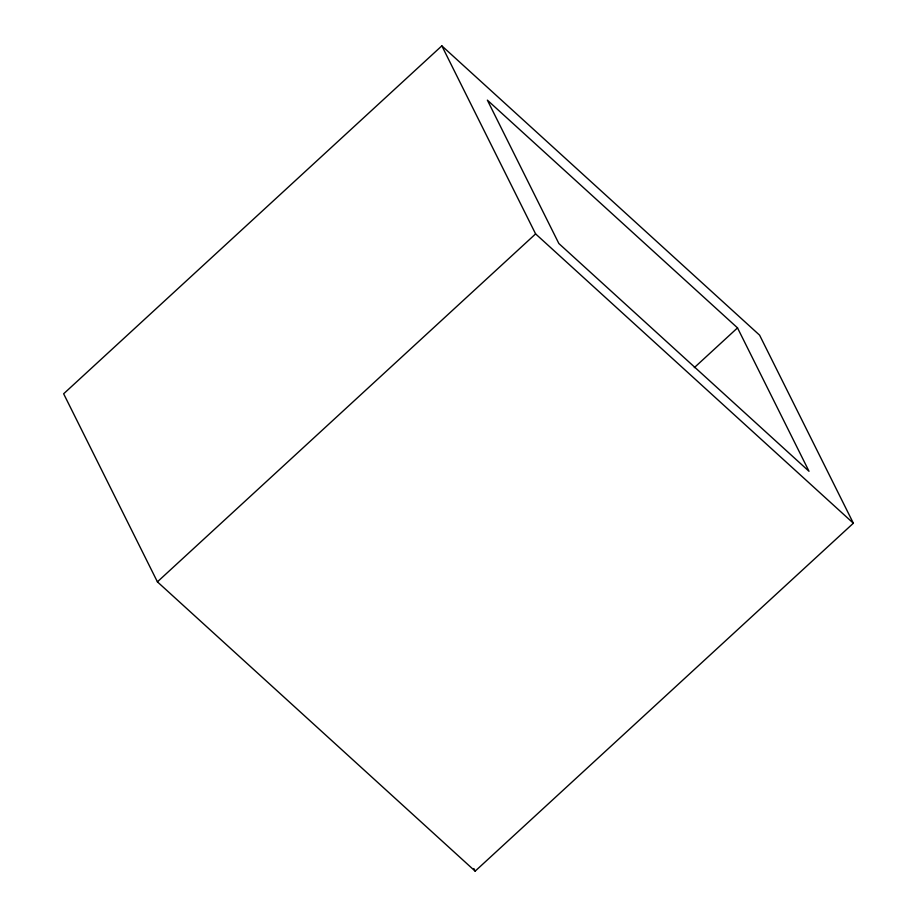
<?xml version="1.0" encoding="UTF-8"?>
<svg xmlns="http://www.w3.org/2000/svg" width="917" height="917" viewBox="0 0 917 917"><rect width="100%" height="100%" fill="white"/><g stroke="black" fill="none" stroke-linecap="round" stroke-linejoin="round"><path stroke-width="1.38" d="M441.845 45.85L63.64 393.783L157.403 581.837L475.155 871.15L853.36 523.217L759.597 335.163L441.845 45.85L535.608 233.904L853.36 523.217M157.403 581.837L535.608 233.904M694.318 367.625L737.52 327.885L487.363 100.136L558.854 243.521L809.012 471.281L737.52 327.885M473.883 868.594L475.155 871.15"/></g></svg>
